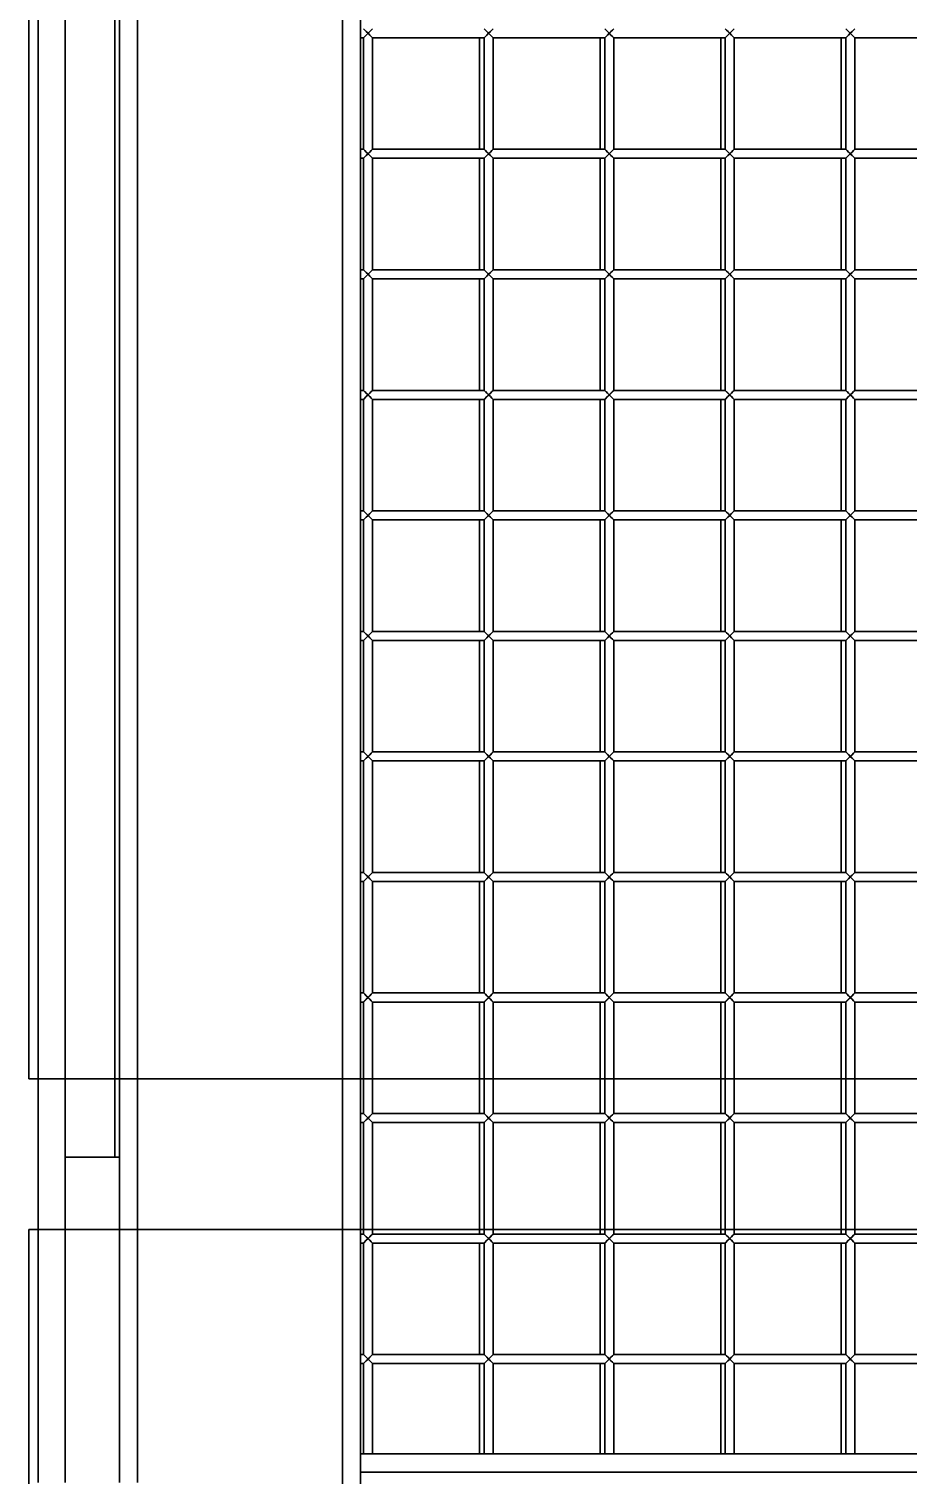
# Model space of a CAD drawing. Header units: millimetres. Extents: x 32496 to 166256, y 3504 to 23939.
# Drawn here: x 68360 to 68651.7, y 12549.7 to 13029.6 of the extents above; entities that cross this region are included whole.
import ezdxf

# ---------------------------------------------------------------- set-up
doc = ezdxf.new("R2010")
doc.units = ezdxf.units.MM
doc.layers.get('0').update_dxf_attribs({"lineweight": 35})

# ---------------------------------------------------------------- blocks, each defined once
blk = doc.blocks.new('DRGTJHYTHRTTR')
at = {"color": 7, "linetype": 'Continuous'}
for p, q in [((50439.04, -50285.69), (50439.04, -49732.69)), ((51794.04, -50285.69), (50439.04, -50285.69)), ((51794.04, -50335.69), (50439.04, -50335.69)), ((50439.04, -50735.69), (50439.04, -50335.69))]:
    blk.add_line(p, q, dxfattribs=at)
blk = doc.blocks.new('8-1250')
at = {"linetype": 'Continuous'}
for p, q in [((-4582.13, -34433.17), (-4582.13, -33790.41)), ((-4576.13, -33789.43), (-4576.13, -34414.79)), ((-4683.13, -34424.29), (-4683.13, -33799.29)), ((-4674.13, -34424.29), (-4674.13, -33799.29)), ((-4657.63, -33799.29), (-4657.63, -34316.29)), ((-4656.13, -34424.29), (-4656.13, -33799.29)), ((-4650.13, -33799.29), (-4650.13, -34424.29)), ((-4576.13, -33944.79), (-4575.13, -33944.79)), ((-4572.13, -33944.79), (-4575.13, -33941.79)), ((-4575.13, -33944.79), (-4572.13, -33941.79)), ((-4575.13, -33944.79), (-4575.13, -33981.79)), ((-4575.01, -33944.67), (-4574.22, -33943.88)), ((-4574.22, -33943.88), (-4573.63, -33943.29)), ((-4572.13, -33944.79), (-4572.13, -33981.79)), ((-4572.13, -33944.79), (-4535.13, -33944.79)), ((-4536.63, -33944.79), (-4536.63, -33981.79)), ((-4532.13, -33944.79), (-4535.13, -33941.79)), ((-4535.13, -33944.79), (-4532.13, -33941.79)), ((-4535.13, -33944.79), (-4535.13, -33981.79)), ((-4535.01, -33944.67), (-4534.22, -33943.88)), ((-4534.22, -33943.88), (-4533.63, -33943.29)), ((-4532.13, -33944.79), (-4532.13, -33981.79)), ((-4532.13, -33944.79), (-4495.13, -33944.79)), ((-4496.63, -33944.79), (-4496.63, -33981.79)), ((-4492.13, -33944.79), (-4495.13, -33941.79)), ((-4495.13, -33944.79), (-4492.13, -33941.79)), ((-4495.13, -33944.79), (-4495.13, -33981.79)), ((-4495.01, -33944.67), (-4494.22, -33943.88)), ((-4494.22, -33943.88), (-4493.63, -33943.29)), ((-4492.13, -33944.79), (-4492.13, -33981.79)), ((-4492.13, -33944.79), (-4455.13, -33944.79)), ((-4456.63, -33944.79), (-4456.63, -33981.79)), ((-4452.13, -33944.79), (-4455.13, -33941.79)), ((-4455.13, -33944.79), (-4452.13, -33941.79)), ((-4455.13, -33944.79), (-4455.13, -33981.79)), ((-4455.01, -33944.67), (-4454.22, -33943.88)), ((-4454.22, -33943.88), (-4453.63, -33943.29)), ((-4452.13, -33944.79), (-4452.13, -33981.79)), ((-4452.13, -33944.79), (-4415.13, -33944.79)), ((-4416.63, -33944.79), (-4416.63, -33981.79)), ((-4412.13, -33944.79), (-4415.13, -33941.79)), ((-4415.13, -33944.79), (-4412.13, -33941.79)), ((-4415.13, -33944.79), (-4415.13, -33981.79)), ((-4415.01, -33944.67), (-4414.22, -33943.88)), ((-4414.22, -33943.88), (-4413.63, -33943.29)), ((-4412.13, -33944.79), (-4412.13, -33981.79)), ((-4412.13, -33944.79), (-4375.13, -33944.79)), ((-4576.13, -33981.79), (-4575.13, -33981.79)), ((-4572.13, -33984.79), (-4575.13, -33981.79)), ((-4575.13, -33984.79), (-4572.13, -33981.79)), ((-4575.01, -33984.67), (-4574.22, -33983.88)), ((-4574.22, -33983.88), (-4573.63, -33983.29)), ((-4572.13, -33981.79), (-4535.13, -33981.79)), ((-4532.13, -33984.79), (-4535.13, -33981.79)), ((-4535.13, -33984.79), (-4532.13, -33981.79)), ((-4535.01, -33984.67), (-4534.22, -33983.88)), ((-4534.22, -33983.88), (-4533.63, -33983.29)), ((-4532.13, -33981.79), (-4495.13, -33981.79)), ((-4492.13, -33984.79), (-4495.13, -33981.79)), ((-4495.13, -33984.79), (-4492.13, -33981.79)), ((-4495.01, -33984.67), (-4494.22, -33983.88)), ((-4494.22, -33983.88), (-4493.63, -33983.29)), ((-4492.13, -33981.79), (-4455.13, -33981.79)), ((-4452.13, -33984.79), (-4455.13, -33981.79)), ((-4455.13, -33984.79), (-4452.13, -33981.79)), ((-4455.01, -33984.67), (-4454.22, -33983.88)), ((-4454.22, -33983.88), (-4453.63, -33983.29)), ((-4452.13, -33981.79), (-4415.13, -33981.79)), ((-4412.13, -33984.79), (-4415.13, -33981.79)), ((-4415.13, -33984.79), (-4412.13, -33981.79)), ((-4415.01, -33984.67), (-4414.22, -33983.88)), ((-4414.22, -33983.88), (-4413.63, -33983.29)), ((-4412.13, -33981.79), (-4375.13, -33981.79)), ((-4576.13, -33984.79), (-4575.13, -33984.79)), ((-4575.13, -33984.79), (-4575.13, -34021.79)), ((-4572.13, -33984.79), (-4572.13, -34021.79)), ((-4572.13, -33984.79), (-4535.13, -33984.79)), ((-4536.63, -33984.79), (-4536.63, -34021.79)), ((-4535.13, -33984.79), (-4535.13, -34021.79)), ((-4532.13, -33984.79), (-4532.13, -34021.79)), ((-4532.13, -33984.79), (-4495.13, -33984.79)), ((-4496.63, -33984.79), (-4496.63, -34021.79)), ((-4495.13, -33984.79), (-4495.13, -34021.79)), ((-4492.13, -33984.79), (-4492.13, -34021.79)), ((-4492.13, -33984.79), (-4455.13, -33984.79)), ((-4456.63, -33984.79), (-4456.63, -34021.79)), ((-4455.13, -33984.79), (-4455.13, -34021.79)), ((-4452.13, -33984.79), (-4452.13, -34021.79)), ((-4452.13, -33984.79), (-4415.13, -33984.79)), ((-4416.63, -33984.79), (-4416.63, -34021.79)), ((-4415.13, -33984.79), (-4415.13, -34021.79)), ((-4412.13, -33984.79), (-4412.13, -34021.79)), ((-4412.13, -33984.79), (-4375.13, -33984.79)), ((-4576.13, -34021.79), (-4575.13, -34021.79)), ((-4572.13, -34024.79), (-4575.13, -34021.79)), ((-4575.13, -34024.79), (-4572.13, -34021.79)), ((-4572.13, -34021.79), (-4535.13, -34021.79)), ((-4532.13, -34024.79), (-4535.13, -34021.79)), ((-4535.13, -34024.79), (-4532.13, -34021.79)), ((-4532.13, -34021.79), (-4495.13, -34021.79)), ((-4492.13, -34024.79), (-4495.13, -34021.79)), ((-4495.13, -34024.79), (-4492.13, -34021.79)), ((-4492.13, -34021.79), (-4455.13, -34021.79)), ((-4452.13, -34024.79), (-4455.13, -34021.79)), ((-4455.13, -34024.79), (-4452.13, -34021.79)), ((-4452.13, -34021.79), (-4415.13, -34021.79)), ((-4412.13, -34024.79), (-4415.13, -34021.79)), ((-4415.13, -34024.79), (-4412.13, -34021.79)), ((-4412.13, -34021.79), (-4375.13, -34021.79)), ((-4576.13, -34024.79), (-4575.13, -34024.79)), ((-4575.13, -34024.79), (-4575.13, -34061.79)), ((-4575.01, -34024.67), (-4574.22, -34023.88)), ((-4574.22, -34023.88), (-4573.63, -34023.29)), ((-4572.13, -34024.79), (-4572.13, -34061.79)), ((-4572.13, -34024.79), (-4535.13, -34024.79)), ((-4536.63, -34024.79), (-4536.63, -34061.79)), ((-4535.13, -34024.79), (-4535.13, -34061.79)), ((-4535.01, -34024.67), (-4534.22, -34023.88)), ((-4534.22, -34023.88), (-4533.63, -34023.29)), ((-4532.13, -34024.79), (-4532.13, -34061.79)), ((-4532.13, -34024.79), (-4495.13, -34024.79)), ((-4496.63, -34024.79), (-4496.63, -34061.79)), ((-4495.13, -34024.79), (-4495.13, -34061.79)), ((-4495.01, -34024.67), (-4494.22, -34023.88)), ((-4494.22, -34023.88), (-4493.63, -34023.29)), ((-4492.13, -34024.79), (-4492.13, -34061.79)), ((-4492.13, -34024.79), (-4455.13, -34024.79)), ((-4456.63, -34024.79), (-4456.63, -34061.79)), ((-4455.13, -34024.79), (-4455.13, -34061.79)), ((-4455.01, -34024.67), (-4454.22, -34023.88)), ((-4454.22, -34023.88), (-4453.63, -34023.29)), ((-4452.13, -34024.79), (-4452.13, -34061.79)), ((-4452.13, -34024.79), (-4415.13, -34024.79)), ((-4416.63, -34024.79), (-4416.63, -34061.79)), ((-4415.13, -34024.79), (-4415.13, -34061.79)), ((-4415.01, -34024.67), (-4414.22, -34023.88)), ((-4414.22, -34023.88), (-4413.63, -34023.29)), ((-4412.13, -34024.79), (-4412.13, -34061.79)), ((-4412.13, -34024.79), (-4375.13, -34024.79)), ((-4576.13, -34061.79), (-4575.13, -34061.79)), ((-4576.13, -34064.79), (-4575.13, -34064.79)), ((-4572.13, -34064.79), (-4575.13, -34061.79)), ((-4575.13, -34064.79), (-4572.13, -34061.79)), ((-4575.13, -34064.79), (-4575.13, -34101.79)), ((-4575.01, -34064.67), (-4574.22, -34063.88)), ((-4574.22, -34063.88), (-4573.63, -34063.29)), ((-4572.13, -34061.79), (-4535.13, -34061.79)), ((-4572.13, -34064.79), (-4572.13, -34101.79)), ((-4572.13, -34064.79), (-4535.13, -34064.79)), ((-4536.63, -34064.79), (-4536.63, -34101.79)), ((-4532.13, -34064.79), (-4535.13, -34061.79)), ((-4535.13, -34064.79), (-4532.13, -34061.79)), ((-4535.13, -34064.79), (-4535.13, -34101.79)), ((-4535.01, -34064.67), (-4534.22, -34063.88)), ((-4534.22, -34063.88), (-4533.63, -34063.29)), ((-4532.13, -34061.79), (-4495.13, -34061.79)), ((-4532.13, -34064.79), (-4532.13, -34101.79)), ((-4532.13, -34064.79), (-4495.13, -34064.79)), ((-4496.63, -34064.79), (-4496.63, -34101.79)), ((-4492.13, -34064.79), (-4495.13, -34061.79)), ((-4495.13, -34064.79), (-4492.13, -34061.79)), ((-4495.13, -34064.79), (-4495.13, -34101.79)), ((-4495.01, -34064.67), (-4494.22, -34063.88)), ((-4494.22, -34063.88), (-4493.63, -34063.29)), ((-4492.13, -34061.79), (-4455.13, -34061.79)), ((-4492.13, -34064.79), (-4492.13, -34101.79)), ((-4492.13, -34064.79), (-4455.13, -34064.79)), ((-4456.63, -34064.79), (-4456.63, -34101.79)), ((-4452.13, -34064.79), (-4455.13, -34061.79)), ((-4455.13, -34064.79), (-4452.13, -34061.79)), ((-4455.13, -34064.79), (-4455.13, -34101.79)), ((-4455.01, -34064.67), (-4454.22, -34063.88)), ((-4454.22, -34063.88), (-4453.63, -34063.29)), ((-4452.13, -34061.79), (-4415.13, -34061.79)), ((-4452.13, -34064.79), (-4452.13, -34101.79)), ((-4452.13, -34064.79), (-4415.13, -34064.79)), ((-4416.63, -34064.79), (-4416.63, -34101.79)), ((-4412.13, -34064.79), (-4415.13, -34061.79)), ((-4415.13, -34064.79), (-4412.13, -34061.79)), ((-4415.13, -34064.79), (-4415.13, -34101.79)), ((-4415.01, -34064.67), (-4414.22, -34063.88)), ((-4414.22, -34063.88), (-4413.63, -34063.29)), ((-4412.13, -34061.79), (-4375.13, -34061.79)), ((-4412.13, -34064.79), (-4412.13, -34101.79)), ((-4412.13, -34064.79), (-4375.13, -34064.79)), ((-4576.13, -34101.79), (-4575.13, -34101.79)), ((-4572.13, -34104.79), (-4575.13, -34101.79)), ((-4575.13, -34104.79), (-4572.13, -34101.79)), ((-4575.01, -34104.67), (-4574.22, -34103.88)), ((-4574.22, -34103.88), (-4573.63, -34103.29)), ((-4572.13, -34101.79), (-4535.13, -34101.79)), ((-4532.13, -34104.79), (-4535.13, -34101.79)), ((-4535.13, -34104.79), (-4532.13, -34101.79)), ((-4535.01, -34104.67), (-4534.22, -34103.88)), ((-4534.22, -34103.88), (-4533.63, -34103.29)), ((-4532.13, -34101.79), (-4495.13, -34101.79)), ((-4492.13, -34104.79), (-4495.13, -34101.79)), ((-4495.13, -34104.79), (-4492.13, -34101.79)), ((-4495.01, -34104.67), (-4494.22, -34103.88)), ((-4494.22, -34103.88), (-4493.63, -34103.29)), ((-4492.13, -34101.79), (-4455.13, -34101.79)), ((-4452.13, -34104.79), (-4455.13, -34101.79)), ((-4455.13, -34104.79), (-4452.13, -34101.79)), ((-4455.01, -34104.67), (-4454.22, -34103.88)), ((-4454.22, -34103.88), (-4453.63, -34103.29)), ((-4452.13, -34101.79), (-4415.13, -34101.79)), ((-4412.13, -34104.79), (-4415.13, -34101.79)), ((-4415.13, -34104.79), (-4412.13, -34101.79)), ((-4415.01, -34104.67), (-4414.22, -34103.88)), ((-4414.22, -34103.88), (-4413.63, -34103.29)), ((-4412.13, -34101.79), (-4375.13, -34101.79)), ((-4576.13, -34104.79), (-4575.13, -34104.79)), ((-4575.13, -34104.79), (-4575.13, -34141.79)), ((-4572.13, -34104.79), (-4572.13, -34141.79)), ((-4572.13, -34104.79), (-4535.13, -34104.79)), ((-4536.63, -34104.79), (-4536.63, -34141.79)), ((-4535.13, -34104.79), (-4535.13, -34141.79)), ((-4532.13, -34104.79), (-4532.13, -34141.79)), ((-4532.13, -34104.79), (-4495.13, -34104.79)), ((-4496.63, -34104.79), (-4496.63, -34141.79)), ((-4495.13, -34104.79), (-4495.13, -34141.79)), ((-4492.13, -34104.79), (-4492.13, -34141.79)), ((-4492.13, -34104.79), (-4455.13, -34104.79)), ((-4456.63, -34104.79), (-4456.63, -34141.79)), ((-4455.13, -34104.79), (-4455.13, -34141.79)), ((-4452.13, -34104.79), (-4452.13, -34141.79)), ((-4452.13, -34104.79), (-4415.13, -34104.79)), ((-4416.63, -34104.79), (-4416.63, -34141.79)), ((-4415.13, -34104.79), (-4415.13, -34141.79)), ((-4412.13, -34104.79), (-4412.13, -34141.79)), ((-4412.13, -34104.79), (-4375.13, -34104.79)), ((-4576.13, -34141.79), (-4575.13, -34141.79)), ((-4572.13, -34144.79), (-4575.13, -34141.79)), ((-4575.13, -34144.79), (-4572.13, -34141.79)), ((-4572.13, -34141.79), (-4535.13, -34141.79)), ((-4532.13, -34144.79), (-4535.13, -34141.79)), ((-4535.13, -34144.79), (-4532.13, -34141.79)), ((-4532.13, -34141.79), (-4495.13, -34141.79)), ((-4492.13, -34144.79), (-4495.13, -34141.79)), ((-4495.13, -34144.79), (-4492.13, -34141.79)), ((-4492.13, -34141.79), (-4455.13, -34141.79)), ((-4452.13, -34144.79), (-4455.13, -34141.79)), ((-4455.13, -34144.79), (-4452.13, -34141.79)), ((-4452.13, -34141.79), (-4415.13, -34141.79)), ((-4412.13, -34144.79), (-4415.13, -34141.79)), ((-4415.13, -34144.79), (-4412.13, -34141.79)), ((-4412.13, -34141.79), (-4375.13, -34141.79)), ((-4576.13, -34144.79), (-4575.13, -34144.79)), ((-4575.13, -34144.79), (-4575.13, -34181.79)), ((-4575.01, -34144.67), (-4574.22, -34143.88)), ((-4574.22, -34143.88), (-4573.63, -34143.29)), ((-4572.13, -34144.79), (-4572.13, -34181.79)), ((-4572.13, -34144.79), (-4535.13, -34144.79)), ((-4536.63, -34144.79), (-4536.63, -34181.79)), ((-4535.13, -34144.79), (-4535.13, -34181.79)), ((-4535.01, -34144.67), (-4534.22, -34143.88)), ((-4534.22, -34143.88), (-4533.63, -34143.29)), ((-4532.13, -34144.79), (-4532.13, -34181.79)), ((-4532.13, -34144.79), (-4495.13, -34144.79)), ((-4496.63, -34144.79), (-4496.63, -34181.79)), ((-4495.13, -34144.79), (-4495.13, -34181.79)), ((-4495.01, -34144.67), (-4494.22, -34143.88)), ((-4494.22, -34143.88), (-4493.63, -34143.29)), ((-4492.13, -34144.79), (-4492.13, -34181.79)), ((-4492.13, -34144.79), (-4455.13, -34144.79)), ((-4456.63, -34144.79), (-4456.63, -34181.79)), ((-4455.13, -34144.79), (-4455.13, -34181.79)), ((-4455.01, -34144.67), (-4454.22, -34143.88)), ((-4454.22, -34143.88), (-4453.63, -34143.29)), ((-4452.13, -34144.79), (-4452.13, -34181.79)), ((-4452.13, -34144.79), (-4415.13, -34144.79)), ((-4416.63, -34144.79), (-4416.63, -34181.79)), ((-4415.13, -34144.79), (-4415.13, -34181.79)), ((-4415.01, -34144.67), (-4414.22, -34143.88)), ((-4414.22, -34143.88), (-4413.63, -34143.29)), ((-4412.13, -34144.79), (-4412.13, -34181.79)), ((-4412.13, -34144.79), (-4375.13, -34144.79)), ((-4576.13, -34181.79), (-4575.13, -34181.79)), ((-4576.13, -34184.79), (-4575.13, -34184.79)), ((-4572.13, -34184.79), (-4575.13, -34181.79)), ((-4575.13, -34184.79), (-4572.13, -34181.79)), ((-4575.13, -34184.79), (-4575.13, -34221.79)), ((-4575.01, -34184.67), (-4574.22, -34183.88)), ((-4574.22, -34183.88), (-4573.63, -34183.29)), ((-4572.13, -34181.79), (-4535.13, -34181.79)), ((-4572.13, -34184.79), (-4572.13, -34221.79)), ((-4572.13, -34184.79), (-4535.13, -34184.79)), ((-4536.63, -34184.79), (-4536.63, -34221.79)), ((-4532.13, -34184.79), (-4535.13, -34181.79)), ((-4535.13, -34184.79), (-4532.13, -34181.79)), ((-4535.13, -34184.79), (-4535.13, -34221.79)), ((-4535.01, -34184.67), (-4534.22, -34183.88)), ((-4534.22, -34183.88), (-4533.63, -34183.29)), ((-4532.13, -34181.79), (-4495.13, -34181.79)), ((-4532.13, -34184.79), (-4532.13, -34221.79)), ((-4532.13, -34184.79), (-4495.13, -34184.79)), ((-4496.63, -34184.79), (-4496.63, -34221.79)), ((-4492.13, -34184.79), (-4495.13, -34181.79)), ((-4495.13, -34184.79), (-4492.13, -34181.79)), ((-4495.13, -34184.79), (-4495.13, -34221.79)), ((-4495.01, -34184.67), (-4494.22, -34183.88)), ((-4494.22, -34183.88), (-4493.63, -34183.29)), ((-4492.13, -34181.79), (-4455.13, -34181.79)), ((-4492.13, -34184.79), (-4492.13, -34221.79)), ((-4492.13, -34184.79), (-4455.13, -34184.79)), ((-4456.63, -34184.79), (-4456.63, -34221.79)), ((-4452.13, -34184.79), (-4455.13, -34181.79)), ((-4455.13, -34184.79), (-4452.13, -34181.79)), ((-4455.13, -34184.79), (-4455.13, -34221.79)), ((-4455.01, -34184.67), (-4454.22, -34183.88)), ((-4454.22, -34183.88), (-4453.63, -34183.29)), ((-4452.13, -34181.79), (-4415.13, -34181.79)), ((-4452.13, -34184.79), (-4452.13, -34221.79)), ((-4452.13, -34184.79), (-4415.13, -34184.79)), ((-4416.63, -34184.79), (-4416.63, -34221.79)), ((-4412.13, -34184.79), (-4415.13, -34181.79)), ((-4415.13, -34184.79), (-4412.13, -34181.79)), ((-4415.13, -34184.79), (-4415.13, -34221.79)), ((-4415.01, -34184.67), (-4414.22, -34183.88)), ((-4414.22, -34183.88), (-4413.63, -34183.29)), ((-4412.13, -34181.79), (-4375.13, -34181.79)), ((-4412.13, -34184.79), (-4412.13, -34221.79)), ((-4412.13, -34184.79), (-4375.13, -34184.79)), ((-4576.13, -34221.79), (-4575.13, -34221.79)), ((-4572.13, -34224.79), (-4575.13, -34221.79)), ((-4575.13, -34224.79), (-4572.13, -34221.79)), ((-4575.01, -34224.67), (-4574.22, -34223.88)), ((-4574.22, -34223.88), (-4573.63, -34223.29)), ((-4572.13, -34221.79), (-4535.13, -34221.79)), ((-4532.13, -34224.79), (-4535.13, -34221.79)), ((-4535.13, -34224.79), (-4532.13, -34221.79)), ((-4535.01, -34224.67), (-4534.22, -34223.88)), ((-4534.22, -34223.88), (-4533.63, -34223.29)), ((-4532.13, -34221.79), (-4495.13, -34221.79)), ((-4492.13, -34224.79), (-4495.13, -34221.79)), ((-4495.13, -34224.79), (-4492.13, -34221.79)), ((-4495.01, -34224.67), (-4494.22, -34223.88)), ((-4494.22, -34223.88), (-4493.63, -34223.29)), ((-4492.13, -34221.79), (-4455.13, -34221.79)), ((-4452.13, -34224.79), (-4455.13, -34221.79)), ((-4455.13, -34224.79), (-4452.13, -34221.79)), ((-4455.01, -34224.67), (-4454.22, -34223.88)), ((-4454.22, -34223.88), (-4453.63, -34223.29)), ((-4452.13, -34221.79), (-4415.13, -34221.79)), ((-4412.13, -34224.79), (-4415.13, -34221.79)), ((-4415.13, -34224.79), (-4412.13, -34221.79)), ((-4415.01, -34224.67), (-4414.22, -34223.88)), ((-4414.22, -34223.88), (-4413.63, -34223.29)), ((-4412.13, -34221.79), (-4375.13, -34221.79)), ((-4576.13, -34224.79), (-4575.13, -34224.79)), ((-4575.13, -34224.79), (-4575.13, -34261.79)), ((-4572.13, -34224.79), (-4572.13, -34261.79)), ((-4572.13, -34224.79), (-4535.13, -34224.79)), ((-4536.63, -34224.79), (-4536.63, -34261.79)), ((-4535.13, -34224.79), (-4535.13, -34261.79)), ((-4532.13, -34224.79), (-4532.13, -34261.79)), ((-4532.13, -34224.79), (-4495.13, -34224.79)), ((-4496.63, -34224.79), (-4496.63, -34261.79)), ((-4495.13, -34224.79), (-4495.13, -34261.79)), ((-4492.13, -34224.79), (-4492.13, -34261.79)), ((-4492.13, -34224.79), (-4455.13, -34224.79)), ((-4456.63, -34224.79), (-4456.63, -34261.79)), ((-4455.13, -34224.79), (-4455.13, -34261.79)), ((-4452.13, -34224.79), (-4452.13, -34261.79)), ((-4452.13, -34224.79), (-4415.13, -34224.79)), ((-4416.63, -34224.79), (-4416.63, -34261.79)), ((-4415.13, -34224.79), (-4415.13, -34261.79)), ((-4412.13, -34224.79), (-4412.13, -34261.79)), ((-4412.13, -34224.79), (-4375.13, -34224.79)), ((-4576.13, -34261.79), (-4575.13, -34261.79)), ((-4572.13, -34264.79), (-4575.13, -34261.79)), ((-4575.13, -34264.79), (-4572.13, -34261.79)), ((-4572.13, -34261.79), (-4535.13, -34261.79)), ((-4532.13, -34264.79), (-4535.13, -34261.79)), ((-4535.13, -34264.79), (-4532.13, -34261.79)), ((-4532.13, -34261.79), (-4495.13, -34261.79)), ((-4492.13, -34264.79), (-4495.13, -34261.79)), ((-4495.13, -34264.79), (-4492.13, -34261.79)), ((-4492.13, -34261.79), (-4455.13, -34261.79)), ((-4452.13, -34264.79), (-4455.13, -34261.79)), ((-4455.13, -34264.79), (-4452.13, -34261.79)), ((-4452.13, -34261.79), (-4415.13, -34261.79)), ((-4412.13, -34264.79), (-4415.13, -34261.79)), ((-4415.13, -34264.79), (-4412.13, -34261.79)), ((-4412.13, -34261.79), (-4375.13, -34261.79)), ((-4576.13, -34264.79), (-4575.13, -34264.79)), ((-4575.13, -34264.79), (-4575.13, -34301.79)), ((-4575.01, -34264.67), (-4574.22, -34263.88)), ((-4574.22, -34263.88), (-4573.63, -34263.29)), ((-4572.13, -34264.79), (-4572.13, -34301.79)), ((-4572.13, -34264.79), (-4535.13, -34264.79)), ((-4536.63, -34264.79), (-4536.63, -34301.79)), ((-4535.13, -34264.79), (-4535.13, -34301.79)), ((-4535.01, -34264.67), (-4534.22, -34263.88)), ((-4534.22, -34263.88), (-4533.63, -34263.29)), ((-4532.13, -34264.79), (-4532.13, -34301.79)), ((-4532.13, -34264.79), (-4495.13, -34264.79)), ((-4496.63, -34264.79), (-4496.63, -34301.79)), ((-4495.13, -34264.79), (-4495.13, -34301.79)), ((-4495.01, -34264.67), (-4494.22, -34263.88)), ((-4494.22, -34263.88), (-4493.63, -34263.29)), ((-4492.13, -34264.79), (-4492.13, -34301.79)), ((-4492.13, -34264.79), (-4455.13, -34264.79)), ((-4456.63, -34264.79), (-4456.63, -34301.79)), ((-4455.13, -34264.79), (-4455.13, -34301.79)), ((-4455.01, -34264.67), (-4454.22, -34263.88)), ((-4454.22, -34263.88), (-4453.63, -34263.29)), ((-4452.13, -34264.79), (-4452.13, -34301.79)), ((-4452.13, -34264.79), (-4415.13, -34264.79)), ((-4416.63, -34264.79), (-4416.63, -34301.79)), ((-4415.13, -34264.79), (-4415.13, -34301.79)), ((-4415.01, -34264.67), (-4414.22, -34263.88)), ((-4414.22, -34263.88), (-4413.63, -34263.29)), ((-4412.13, -34264.79), (-4412.13, -34301.79)), ((-4412.13, -34264.79), (-4375.13, -34264.79)), ((-4576.13, -34301.79), (-4575.13, -34301.79)), ((-4576.13, -34304.79), (-4575.13, -34304.79)), ((-4572.13, -34304.79), (-4575.13, -34301.79)), ((-4575.13, -34304.79), (-4572.13, -34301.79)), ((-4575.13, -34304.79), (-4575.13, -34341.79)), ((-4575.01, -34304.67), (-4574.22, -34303.88)), ((-4574.22, -34303.88), (-4573.63, -34303.29)), ((-4572.13, -34301.79), (-4535.13, -34301.79)), ((-4572.13, -34304.79), (-4572.13, -34341.79)), ((-4572.13, -34304.79), (-4535.13, -34304.79)), ((-4536.63, -34304.79), (-4536.63, -34341.79)), ((-4532.13, -34304.79), (-4535.13, -34301.79)), ((-4535.13, -34304.79), (-4532.13, -34301.79)), ((-4535.13, -34304.79), (-4535.13, -34341.79)), ((-4535.01, -34304.67), (-4534.22, -34303.88)), ((-4534.22, -34303.88), (-4533.63, -34303.29)), ((-4532.13, -34301.79), (-4495.13, -34301.79)), ((-4532.13, -34304.79), (-4532.13, -34341.79)), ((-4532.13, -34304.79), (-4495.13, -34304.79)), ((-4496.63, -34304.79), (-4496.63, -34341.79)), ((-4492.13, -34304.79), (-4495.13, -34301.79)), ((-4495.13, -34304.79), (-4492.13, -34301.79)), ((-4495.13, -34304.79), (-4495.13, -34341.79)), ((-4495.01, -34304.67), (-4494.22, -34303.88)), ((-4494.22, -34303.88), (-4493.63, -34303.29)), ((-4492.13, -34301.79), (-4455.13, -34301.79)), ((-4492.13, -34304.79), (-4492.13, -34341.79)), ((-4492.13, -34304.79), (-4455.13, -34304.79)), ((-4456.63, -34304.79), (-4456.63, -34341.79)), ((-4452.13, -34304.79), (-4455.13, -34301.79)), ((-4455.13, -34304.79), (-4452.13, -34301.79)), ((-4455.13, -34304.79), (-4455.13, -34341.79)), ((-4455.01, -34304.67), (-4454.22, -34303.88)), ((-4454.22, -34303.88), (-4453.63, -34303.29)), ((-4452.13, -34301.79), (-4415.13, -34301.79)), ((-4452.13, -34304.79), (-4452.13, -34341.79)), ((-4452.13, -34304.79), (-4415.13, -34304.79)), ((-4416.63, -34304.79), (-4416.63, -34341.79)), ((-4412.13, -34304.79), (-4415.13, -34301.79)), ((-4415.13, -34304.79), (-4412.13, -34301.79)), ((-4415.13, -34304.79), (-4415.13, -34341.79)), ((-4415.01, -34304.67), (-4414.22, -34303.88)), ((-4414.22, -34303.88), (-4413.63, -34303.29)), ((-4412.13, -34301.79), (-4375.13, -34301.79)), ((-4412.13, -34304.79), (-4412.13, -34341.79)), ((-4412.13, -34304.79), (-4375.13, -34304.79)), ((-4656.13, -34316.29), (-4674.13, -34316.29)), ((-4576.13, -34341.79), (-4575.13, -34341.79)), ((-4572.13, -34344.79), (-4575.13, -34341.79)), ((-4575.13, -34344.79), (-4572.13, -34341.79)), ((-4575.01, -34344.67), (-4574.22, -34343.88)), ((-4574.22, -34343.88), (-4573.63, -34343.29)), ((-4572.13, -34341.79), (-4535.13, -34341.79)), ((-4532.13, -34344.79), (-4535.13, -34341.79)), ((-4535.13, -34344.79), (-4532.13, -34341.79)), ((-4535.01, -34344.67), (-4534.22, -34343.88)), ((-4534.22, -34343.88), (-4533.63, -34343.29)), ((-4532.13, -34341.79), (-4495.13, -34341.79)), ((-4492.13, -34344.79), (-4495.13, -34341.79)), ((-4495.13, -34344.79), (-4492.13, -34341.79)), ((-4495.01, -34344.67), (-4494.22, -34343.88)), ((-4494.22, -34343.88), (-4493.63, -34343.29)), ((-4492.13, -34341.79), (-4455.13, -34341.79)), ((-4452.13, -34344.79), (-4455.13, -34341.79)), ((-4455.13, -34344.79), (-4452.13, -34341.79)), ((-4455.01, -34344.67), (-4454.22, -34343.88)), ((-4454.22, -34343.88), (-4453.63, -34343.29)), ((-4452.13, -34341.79), (-4415.13, -34341.79)), ((-4412.13, -34344.79), (-4415.13, -34341.79)), ((-4415.13, -34344.79), (-4412.13, -34341.79)), ((-4415.01, -34344.67), (-4414.22, -34343.88)), ((-4414.22, -34343.88), (-4413.63, -34343.29)), ((-4412.13, -34341.79), (-4375.13, -34341.79)), ((-4576.13, -34344.79), (-4575.13, -34344.79)), ((-4575.13, -34344.79), (-4575.13, -34381.79)), ((-4572.13, -34344.79), (-4572.13, -34381.79)), ((-4572.13, -34344.79), (-4535.13, -34344.79)), ((-4536.63, -34344.79), (-4536.63, -34381.79)), ((-4535.13, -34344.79), (-4535.13, -34381.79)), ((-4532.13, -34344.79), (-4532.13, -34381.79)), ((-4532.13, -34344.79), (-4495.13, -34344.79)), ((-4496.63, -34344.79), (-4496.63, -34381.79)), ((-4495.13, -34344.79), (-4495.13, -34381.79)), ((-4492.13, -34344.79), (-4492.13, -34381.79)), ((-4492.13, -34344.79), (-4455.13, -34344.79)), ((-4456.63, -34344.79), (-4456.63, -34381.79)), ((-4455.13, -34344.79), (-4455.13, -34381.79)), ((-4452.13, -34344.79), (-4452.13, -34381.79)), ((-4452.13, -34344.79), (-4415.13, -34344.79)), ((-4416.63, -34344.79), (-4416.63, -34381.79)), ((-4415.13, -34344.79), (-4415.13, -34381.79)), ((-4412.13, -34344.79), (-4412.13, -34381.79)), ((-4412.13, -34344.79), (-4375.13, -34344.79)), ((-4576.13, -34381.79), (-4575.13, -34381.79)), ((-4572.13, -34384.79), (-4575.13, -34381.79)), ((-4575.13, -34384.79), (-4572.13, -34381.79)), ((-4572.13, -34381.79), (-4535.13, -34381.79)), ((-4532.13, -34384.79), (-4535.13, -34381.79)), ((-4535.13, -34384.79), (-4532.13, -34381.79)), ((-4532.13, -34381.79), (-4495.13, -34381.79)), ((-4492.13, -34384.79), (-4495.13, -34381.79)), ((-4495.13, -34384.79), (-4492.13, -34381.79)), ((-4492.13, -34381.79), (-4455.13, -34381.79)), ((-4452.13, -34384.79), (-4455.13, -34381.79)), ((-4455.13, -34384.79), (-4452.13, -34381.79)), ((-4452.13, -34381.79), (-4415.13, -34381.79)), ((-4412.13, -34384.79), (-4415.13, -34381.79)), ((-4415.13, -34384.79), (-4412.13, -34381.79)), ((-4412.13, -34381.79), (-4375.13, -34381.79)), ((-4576.13, -34384.79), (-4575.13, -34384.79)), ((-4575.13, -34384.79), (-4575.13, -34414.79)), ((-4575.01, -34384.67), (-4574.22, -34383.88)), ((-4574.22, -34383.88), (-4573.63, -34383.29)), ((-4572.13, -34384.79), (-4572.13, -34414.79)), ((-4572.13, -34384.79), (-4535.13, -34384.79)), ((-4536.63, -34384.79), (-4536.63, -34414.79)), ((-4535.13, -34384.79), (-4535.13, -34414.79)), ((-4535.01, -34384.67), (-4534.22, -34383.88)), ((-4534.22, -34383.88), (-4533.63, -34383.29)), ((-4532.13, -34384.79), (-4532.13, -34414.79)), ((-4532.13, -34384.79), (-4495.13, -34384.79)), ((-4496.63, -34384.79), (-4496.63, -34414.79)), ((-4495.13, -34384.79), (-4495.13, -34414.79)), ((-4495.01, -34384.67), (-4494.22, -34383.88)), ((-4494.22, -34383.88), (-4493.63, -34383.29)), ((-4492.13, -34384.79), (-4492.13, -34414.79)), ((-4492.13, -34384.79), (-4455.13, -34384.79)), ((-4456.63, -34384.79), (-4456.63, -34414.79)), ((-4455.13, -34384.79), (-4455.13, -34414.79)), ((-4455.01, -34384.67), (-4454.22, -34383.88)), ((-4454.22, -34383.88), (-4453.63, -34383.29)), ((-4452.13, -34384.79), (-4452.13, -34414.79)), ((-4452.13, -34384.79), (-4415.13, -34384.79)), ((-4416.63, -34384.79), (-4416.63, -34414.79)), ((-4415.13, -34384.79), (-4415.13, -34414.79)), ((-4415.01, -34384.67), (-4414.22, -34383.88)), ((-4414.22, -34383.88), (-4413.63, -34383.29)), ((-4412.13, -34384.79), (-4412.13, -34414.79)), ((-4412.13, -34384.79), (-4375.13, -34384.79)), ((-4576.13, -34434.15), (-4576.13, -34414.79)), ((-4576.13, -34414.79), (-3950.13, -34414.79)), ((-3950.13, -34420.79), (-4576.13, -34420.79))]:
    blk.add_line(p, q, dxfattribs=at)
for points in [[(-4573.63, -33943.29), (-4574.21, -33942.7), (-4574.69, -33942.23)], [(-4572.24, -33941.9), (-4572.56, -33942.22), (-4573.05, -33942.71), (-4573.63, -33943.29)], [(-4573.63, -33943.29), (-4573.04, -33943.88), (-4572.57, -33944.35), (-4572.13, -33944.79)], [(-4533.63, -33943.29), (-4534.21, -33942.7), (-4534.69, -33942.23)], [(-4532.24, -33941.9), (-4532.56, -33942.22), (-4533.05, -33942.71), (-4533.63, -33943.29)], [(-4533.63, -33943.29), (-4533.04, -33943.88), (-4532.57, -33944.35), (-4532.13, -33944.79)], [(-4493.63, -33943.29), (-4494.21, -33942.7), (-4494.69, -33942.23)], [(-4492.24, -33941.9), (-4492.56, -33942.22), (-4493.05, -33942.71), (-4493.63, -33943.29)], [(-4493.63, -33943.29), (-4493.04, -33943.88), (-4492.57, -33944.35), (-4492.13, -33944.79)], [(-4453.63, -33943.29), (-4454.21, -33942.7), (-4454.69, -33942.23)], [(-4452.24, -33941.9), (-4452.56, -33942.22), (-4453.05, -33942.71), (-4453.63, -33943.29)], [(-4453.63, -33943.29), (-4453.04, -33943.88), (-4452.57, -33944.35), (-4452.13, -33944.79)], [(-4413.63, -33943.29), (-4414.21, -33942.7), (-4414.69, -33942.23)], [(-4412.24, -33941.9), (-4412.56, -33942.22), (-4413.05, -33942.71), (-4413.63, -33943.29)], [(-4413.63, -33943.29), (-4413.04, -33943.88), (-4412.57, -33944.35), (-4412.13, -33944.79)], [(-4573.63, -33983.29), (-4574.21, -33982.7), (-4574.69, -33982.23)], [(-4572.24, -33981.9), (-4572.56, -33982.22), (-4573.05, -33982.71), (-4573.63, -33983.29)], [(-4573.63, -33983.29), (-4573.04, -33983.88), (-4572.57, -33984.35), (-4572.13, -33984.79)], [(-4533.63, -33983.29), (-4534.21, -33982.7), (-4534.69, -33982.23)], [(-4532.24, -33981.9), (-4532.56, -33982.22), (-4533.05, -33982.71), (-4533.63, -33983.29)], [(-4533.63, -33983.29), (-4533.04, -33983.88), (-4532.57, -33984.35), (-4532.13, -33984.79)], [(-4493.63, -33983.29), (-4494.21, -33982.7), (-4494.69, -33982.23)], [(-4492.24, -33981.9), (-4492.56, -33982.22), (-4493.05, -33982.71), (-4493.63, -33983.29)], [(-4493.63, -33983.29), (-4493.04, -33983.88), (-4492.57, -33984.35), (-4492.13, -33984.79)], [(-4453.63, -33983.29), (-4454.21, -33982.7), (-4454.69, -33982.23)], [(-4452.24, -33981.9), (-4452.56, -33982.22), (-4453.05, -33982.71), (-4453.63, -33983.29)], [(-4453.63, -33983.29), (-4453.04, -33983.88), (-4452.57, -33984.35), (-4452.13, -33984.79)], [(-4413.63, -33983.29), (-4414.21, -33982.7), (-4414.69, -33982.23)], [(-4412.24, -33981.9), (-4412.56, -33982.22), (-4413.05, -33982.71), (-4413.63, -33983.29)], [(-4413.63, -33983.29), (-4413.04, -33983.88), (-4412.57, -33984.35), (-4412.13, -33984.79)], [(-4573.63, -34023.29), (-4574.21, -34022.7), (-4574.69, -34022.23)], [(-4572.24, -34021.9), (-4572.56, -34022.22), (-4573.05, -34022.71), (-4573.63, -34023.29)], [(-4533.63, -34023.29), (-4534.21, -34022.7), (-4534.69, -34022.23)], [(-4532.24, -34021.9), (-4532.56, -34022.22), (-4533.05, -34022.71), (-4533.63, -34023.29)], [(-4493.63, -34023.29), (-4494.21, -34022.7), (-4494.69, -34022.23)], [(-4492.24, -34021.9), (-4492.56, -34022.22), (-4493.05, -34022.71), (-4493.63, -34023.29)], [(-4453.63, -34023.29), (-4454.21, -34022.7), (-4454.69, -34022.23)], [(-4452.24, -34021.9), (-4452.56, -34022.22), (-4453.05, -34022.71), (-4453.63, -34023.29)], [(-4413.63, -34023.29), (-4414.21, -34022.7), (-4414.69, -34022.23)], [(-4412.24, -34021.9), (-4412.56, -34022.22), (-4413.05, -34022.71), (-4413.63, -34023.29)], [(-4573.63, -34023.29), (-4573.04, -34023.88), (-4572.57, -34024.35), (-4572.13, -34024.79)], [(-4533.63, -34023.29), (-4533.04, -34023.88), (-4532.57, -34024.35), (-4532.13, -34024.79)], [(-4493.63, -34023.29), (-4493.04, -34023.88), (-4492.57, -34024.35), (-4492.13, -34024.79)], [(-4453.63, -34023.29), (-4453.04, -34023.88), (-4452.57, -34024.35), (-4452.13, -34024.79)], [(-4413.63, -34023.29), (-4413.04, -34023.88), (-4412.57, -34024.35), (-4412.13, -34024.79)], [(-4573.63, -34063.29), (-4574.21, -34062.7), (-4574.69, -34062.23)], [(-4572.24, -34061.9), (-4572.56, -34062.22), (-4573.05, -34062.71), (-4573.63, -34063.29)], [(-4573.63, -34063.29), (-4573.04, -34063.88), (-4572.57, -34064.35), (-4572.13, -34064.79)], [(-4533.63, -34063.29), (-4534.21, -34062.7), (-4534.69, -34062.23)], [(-4532.24, -34061.9), (-4532.56, -34062.22), (-4533.05, -34062.71), (-4533.63, -34063.29)], [(-4533.63, -34063.29), (-4533.04, -34063.88), (-4532.57, -34064.35), (-4532.13, -34064.79)], [(-4493.63, -34063.29), (-4494.21, -34062.7), (-4494.69, -34062.23)], [(-4492.24, -34061.9), (-4492.56, -34062.22), (-4493.05, -34062.71), (-4493.63, -34063.29)], [(-4493.63, -34063.29), (-4493.04, -34063.88), (-4492.57, -34064.35), (-4492.13, -34064.79)], [(-4453.63, -34063.29), (-4454.21, -34062.7), (-4454.69, -34062.23)], [(-4452.24, -34061.9), (-4452.56, -34062.22), (-4453.05, -34062.71), (-4453.63, -34063.29)], [(-4453.63, -34063.29), (-4453.04, -34063.88), (-4452.57, -34064.35), (-4452.13, -34064.79)], [(-4413.63, -34063.29), (-4414.21, -34062.7), (-4414.69, -34062.23)], [(-4412.24, -34061.9), (-4412.56, -34062.22), (-4413.05, -34062.71), (-4413.63, -34063.29)], [(-4413.63, -34063.29), (-4413.04, -34063.88), (-4412.57, -34064.35), (-4412.13, -34064.79)], [(-4573.63, -34103.29), (-4574.21, -34102.7), (-4574.69, -34102.23)], [(-4572.24, -34101.9), (-4572.56, -34102.22), (-4573.05, -34102.71), (-4573.63, -34103.29)], [(-4573.63, -34103.29), (-4573.04, -34103.88), (-4572.57, -34104.35), (-4572.13, -34104.79)], [(-4533.63, -34103.29), (-4534.21, -34102.7), (-4534.69, -34102.23)], [(-4532.24, -34101.9), (-4532.56, -34102.22), (-4533.05, -34102.71), (-4533.63, -34103.29)], [(-4533.63, -34103.29), (-4533.04, -34103.88), (-4532.57, -34104.35), (-4532.13, -34104.79)], [(-4493.63, -34103.29), (-4494.21, -34102.7), (-4494.69, -34102.23)], [(-4492.24, -34101.9), (-4492.56, -34102.22), (-4493.05, -34102.71), (-4493.63, -34103.29)], [(-4493.63, -34103.29), (-4493.04, -34103.88), (-4492.57, -34104.35), (-4492.13, -34104.79)], [(-4453.63, -34103.29), (-4454.21, -34102.7), (-4454.69, -34102.23)], [(-4452.24, -34101.9), (-4452.56, -34102.22), (-4453.05, -34102.71), (-4453.63, -34103.29)], [(-4453.63, -34103.29), (-4453.04, -34103.88), (-4452.57, -34104.35), (-4452.13, -34104.79)], [(-4413.63, -34103.29), (-4414.21, -34102.7), (-4414.69, -34102.23)], [(-4412.24, -34101.9), (-4412.56, -34102.22), (-4413.05, -34102.71), (-4413.63, -34103.29)], [(-4413.63, -34103.29), (-4413.04, -34103.88), (-4412.57, -34104.35), (-4412.13, -34104.79)], [(-4573.63, -34143.29), (-4574.21, -34142.7), (-4574.69, -34142.23)], [(-4572.24, -34141.9), (-4572.56, -34142.22), (-4573.05, -34142.71), (-4573.63, -34143.29)], [(-4533.63, -34143.29), (-4534.21, -34142.7), (-4534.69, -34142.23)], [(-4532.24, -34141.9), (-4532.56, -34142.22), (-4533.05, -34142.71), (-4533.63, -34143.29)], [(-4493.63, -34143.29), (-4494.21, -34142.7), (-4494.69, -34142.23)], [(-4492.24, -34141.9), (-4492.56, -34142.22), (-4493.05, -34142.71), (-4493.63, -34143.29)], [(-4453.63, -34143.29), (-4454.21, -34142.7), (-4454.69, -34142.23)], [(-4452.24, -34141.9), (-4452.56, -34142.22), (-4453.05, -34142.71), (-4453.63, -34143.29)], [(-4413.63, -34143.29), (-4414.21, -34142.7), (-4414.69, -34142.23)], [(-4412.24, -34141.9), (-4412.56, -34142.22), (-4413.05, -34142.71), (-4413.63, -34143.29)], [(-4573.63, -34143.29), (-4573.04, -34143.88), (-4572.57, -34144.35), (-4572.13, -34144.79)], [(-4533.63, -34143.29), (-4533.04, -34143.88), (-4532.57, -34144.35), (-4532.13, -34144.79)], [(-4493.63, -34143.29), (-4493.04, -34143.88), (-4492.57, -34144.35), (-4492.13, -34144.79)], [(-4453.63, -34143.29), (-4453.04, -34143.88), (-4452.57, -34144.35), (-4452.13, -34144.79)], [(-4413.63, -34143.29), (-4413.04, -34143.88), (-4412.57, -34144.35), (-4412.13, -34144.79)], [(-4573.63, -34183.29), (-4574.21, -34182.7), (-4574.69, -34182.23)], [(-4572.24, -34181.9), (-4572.56, -34182.22), (-4573.05, -34182.71), (-4573.63, -34183.29)], [(-4573.63, -34183.29), (-4573.04, -34183.88), (-4572.57, -34184.35), (-4572.13, -34184.79)], [(-4533.63, -34183.29), (-4534.21, -34182.7), (-4534.69, -34182.23)], [(-4532.24, -34181.9), (-4532.56, -34182.22), (-4533.05, -34182.71), (-4533.63, -34183.29)], [(-4533.63, -34183.29), (-4533.04, -34183.88), (-4532.57, -34184.35), (-4532.13, -34184.79)], [(-4493.63, -34183.29), (-4494.21, -34182.7), (-4494.69, -34182.23)], [(-4492.24, -34181.9), (-4492.56, -34182.22), (-4493.05, -34182.71), (-4493.63, -34183.29)], [(-4493.63, -34183.29), (-4493.04, -34183.88), (-4492.57, -34184.35), (-4492.13, -34184.79)], [(-4453.63, -34183.29), (-4454.21, -34182.7), (-4454.69, -34182.23)], [(-4452.24, -34181.9), (-4452.56, -34182.22), (-4453.05, -34182.71), (-4453.63, -34183.29)], [(-4453.63, -34183.29), (-4453.04, -34183.88), (-4452.57, -34184.35), (-4452.13, -34184.79)], [(-4413.63, -34183.29), (-4414.21, -34182.7), (-4414.69, -34182.23)], [(-4412.24, -34181.9), (-4412.56, -34182.22), (-4413.05, -34182.71), (-4413.63, -34183.29)], [(-4413.63, -34183.29), (-4413.04, -34183.88), (-4412.57, -34184.35), (-4412.13, -34184.79)], [(-4573.63, -34223.29), (-4574.21, -34222.7), (-4574.69, -34222.23)], [(-4572.24, -34221.9), (-4572.56, -34222.22), (-4573.05, -34222.71), (-4573.63, -34223.29)], [(-4573.63, -34223.29), (-4573.04, -34223.88), (-4572.57, -34224.35), (-4572.13, -34224.79)], [(-4533.63, -34223.29), (-4534.21, -34222.7), (-4534.69, -34222.23)], [(-4532.24, -34221.9), (-4532.56, -34222.22), (-4533.05, -34222.71), (-4533.63, -34223.29)], [(-4533.63, -34223.29), (-4533.04, -34223.88), (-4532.57, -34224.35), (-4532.13, -34224.79)], [(-4493.63, -34223.29), (-4494.21, -34222.7), (-4494.69, -34222.23)], [(-4492.24, -34221.9), (-4492.56, -34222.22), (-4493.05, -34222.71), (-4493.63, -34223.29)], [(-4493.63, -34223.29), (-4493.04, -34223.88), (-4492.57, -34224.35), (-4492.13, -34224.79)], [(-4453.63, -34223.29), (-4454.21, -34222.7), (-4454.69, -34222.23)], [(-4452.24, -34221.9), (-4452.56, -34222.22), (-4453.05, -34222.71), (-4453.63, -34223.29)], [(-4453.63, -34223.29), (-4453.04, -34223.88), (-4452.57, -34224.35), (-4452.13, -34224.79)], [(-4413.63, -34223.29), (-4414.21, -34222.7), (-4414.69, -34222.23)], [(-4412.24, -34221.9), (-4412.56, -34222.22), (-4413.05, -34222.71), (-4413.63, -34223.29)], [(-4413.63, -34223.29), (-4413.04, -34223.88), (-4412.57, -34224.35), (-4412.13, -34224.79)], [(-4573.63, -34263.29), (-4574.21, -34262.7), (-4574.69, -34262.23)], [(-4572.24, -34261.9), (-4572.56, -34262.22), (-4573.05, -34262.71), (-4573.63, -34263.29)], [(-4533.63, -34263.29), (-4534.21, -34262.7), (-4534.69, -34262.23)], [(-4532.24, -34261.9), (-4532.56, -34262.22), (-4533.05, -34262.71), (-4533.63, -34263.29)], [(-4493.63, -34263.29), (-4494.21, -34262.7), (-4494.69, -34262.23)], [(-4492.24, -34261.9), (-4492.56, -34262.22), (-4493.05, -34262.71), (-4493.63, -34263.29)], [(-4453.63, -34263.29), (-4454.21, -34262.7), (-4454.69, -34262.23)], [(-4452.24, -34261.9), (-4452.56, -34262.22), (-4453.05, -34262.71), (-4453.63, -34263.29)], [(-4413.63, -34263.29), (-4414.21, -34262.7), (-4414.69, -34262.23)], [(-4412.24, -34261.9), (-4412.56, -34262.22), (-4413.05, -34262.71), (-4413.63, -34263.29)], [(-4573.63, -34263.29), (-4573.04, -34263.88), (-4572.57, -34264.35), (-4572.13, -34264.79)], [(-4533.63, -34263.29), (-4533.04, -34263.88), (-4532.57, -34264.35), (-4532.13, -34264.79)], [(-4493.63, -34263.29), (-4493.04, -34263.88), (-4492.57, -34264.35), (-4492.13, -34264.79)], [(-4453.63, -34263.29), (-4453.04, -34263.88), (-4452.57, -34264.35), (-4452.13, -34264.79)], [(-4413.63, -34263.29), (-4413.04, -34263.88), (-4412.57, -34264.35), (-4412.13, -34264.79)], [(-4573.63, -34303.29), (-4574.21, -34302.7), (-4574.69, -34302.23)], [(-4572.24, -34301.9), (-4572.56, -34302.22), (-4573.05, -34302.71), (-4573.63, -34303.29)], [(-4573.63, -34303.29), (-4573.04, -34303.88), (-4572.57, -34304.35), (-4572.13, -34304.79)], [(-4533.63, -34303.29), (-4534.21, -34302.7), (-4534.69, -34302.23)], [(-4532.24, -34301.9), (-4532.56, -34302.22), (-4533.05, -34302.71), (-4533.63, -34303.29)], [(-4533.63, -34303.29), (-4533.04, -34303.88), (-4532.57, -34304.35), (-4532.13, -34304.79)], [(-4493.63, -34303.29), (-4494.21, -34302.7), (-4494.69, -34302.23)], [(-4492.24, -34301.9), (-4492.56, -34302.22), (-4493.05, -34302.71), (-4493.63, -34303.29)], [(-4493.63, -34303.29), (-4493.04, -34303.88), (-4492.57, -34304.35), (-4492.13, -34304.79)], [(-4453.63, -34303.29), (-4454.21, -34302.7), (-4454.69, -34302.23)], [(-4452.24, -34301.9), (-4452.56, -34302.22), (-4453.05, -34302.71), (-4453.63, -34303.29)], [(-4453.63, -34303.29), (-4453.04, -34303.88), (-4452.57, -34304.35), (-4452.13, -34304.79)], [(-4413.63, -34303.29), (-4414.21, -34302.7), (-4414.69, -34302.23)], [(-4412.24, -34301.9), (-4412.56, -34302.22), (-4413.05, -34302.71), (-4413.63, -34303.29)], [(-4413.63, -34303.29), (-4413.04, -34303.88), (-4412.57, -34304.35), (-4412.13, -34304.79)], [(-4573.63, -34343.29), (-4574.21, -34342.7), (-4574.69, -34342.23)], [(-4572.24, -34341.9), (-4572.56, -34342.22), (-4573.05, -34342.71), (-4573.63, -34343.29)], [(-4573.63, -34343.29), (-4573.04, -34343.88), (-4572.57, -34344.35), (-4572.13, -34344.79)], [(-4533.63, -34343.29), (-4534.21, -34342.7), (-4534.69, -34342.23)], [(-4532.24, -34341.9), (-4532.56, -34342.22), (-4533.05, -34342.71), (-4533.63, -34343.29)], [(-4533.63, -34343.29), (-4533.04, -34343.88), (-4532.57, -34344.35), (-4532.13, -34344.79)], [(-4493.63, -34343.29), (-4494.21, -34342.7), (-4494.69, -34342.23)], [(-4492.24, -34341.9), (-4492.56, -34342.22), (-4493.05, -34342.71), (-4493.63, -34343.29)], [(-4493.63, -34343.29), (-4493.04, -34343.88), (-4492.57, -34344.35), (-4492.13, -34344.79)], [(-4453.63, -34343.29), (-4454.21, -34342.7), (-4454.69, -34342.23)], [(-4452.24, -34341.9), (-4452.56, -34342.22), (-4453.05, -34342.71), (-4453.63, -34343.29)], [(-4453.63, -34343.29), (-4453.04, -34343.88), (-4452.57, -34344.35), (-4452.13, -34344.79)], [(-4413.63, -34343.29), (-4414.21, -34342.7), (-4414.69, -34342.23)], [(-4412.24, -34341.9), (-4412.56, -34342.22), (-4413.05, -34342.71), (-4413.63, -34343.29)], [(-4413.63, -34343.29), (-4413.04, -34343.88), (-4412.57, -34344.35), (-4412.13, -34344.79)], [(-4573.63, -34383.29), (-4574.21, -34382.7), (-4574.69, -34382.23)], [(-4572.24, -34381.9), (-4572.56, -34382.22), (-4573.05, -34382.71), (-4573.63, -34383.29)], [(-4533.63, -34383.29), (-4534.21, -34382.7), (-4534.69, -34382.23)], [(-4532.24, -34381.9), (-4532.56, -34382.22), (-4533.05, -34382.71), (-4533.63, -34383.29)], [(-4493.63, -34383.29), (-4494.21, -34382.7), (-4494.69, -34382.23)], [(-4492.24, -34381.9), (-4492.56, -34382.22), (-4493.05, -34382.71), (-4493.63, -34383.29)], [(-4453.63, -34383.29), (-4454.21, -34382.7), (-4454.69, -34382.23)], [(-4452.24, -34381.9), (-4452.56, -34382.22), (-4453.05, -34382.71), (-4453.63, -34383.29)], [(-4413.63, -34383.29), (-4414.21, -34382.7), (-4414.69, -34382.23)], [(-4412.24, -34381.9), (-4412.56, -34382.22), (-4413.05, -34382.71), (-4413.63, -34383.29)], [(-4573.63, -34383.29), (-4573.04, -34383.88), (-4572.57, -34384.35), (-4572.13, -34384.79)], [(-4533.63, -34383.29), (-4533.04, -34383.88), (-4532.57, -34384.35), (-4532.13, -34384.79)], [(-4493.63, -34383.29), (-4493.04, -34383.88), (-4492.57, -34384.35), (-4492.13, -34384.79)], [(-4453.63, -34383.29), (-4453.04, -34383.88), (-4452.57, -34384.35), (-4452.13, -34384.79)], [(-4413.63, -34383.29), (-4413.04, -34383.88), (-4412.57, -34384.35), (-4412.13, -34384.79)]]:
    blk.add_lwpolyline(points, dxfattribs=at)

msp = doc.modelspace()

# ---------------------------------------------------------------- block references
at = {"color": 6}
msp.add_blockref('8-1250', (73046.131, 46971.457), dxfattribs=at)
msp.add_blockref('DRGTJHYTHRTTR', (17920.951, 62966.819))

doc.saveas('drawing.dxf')
